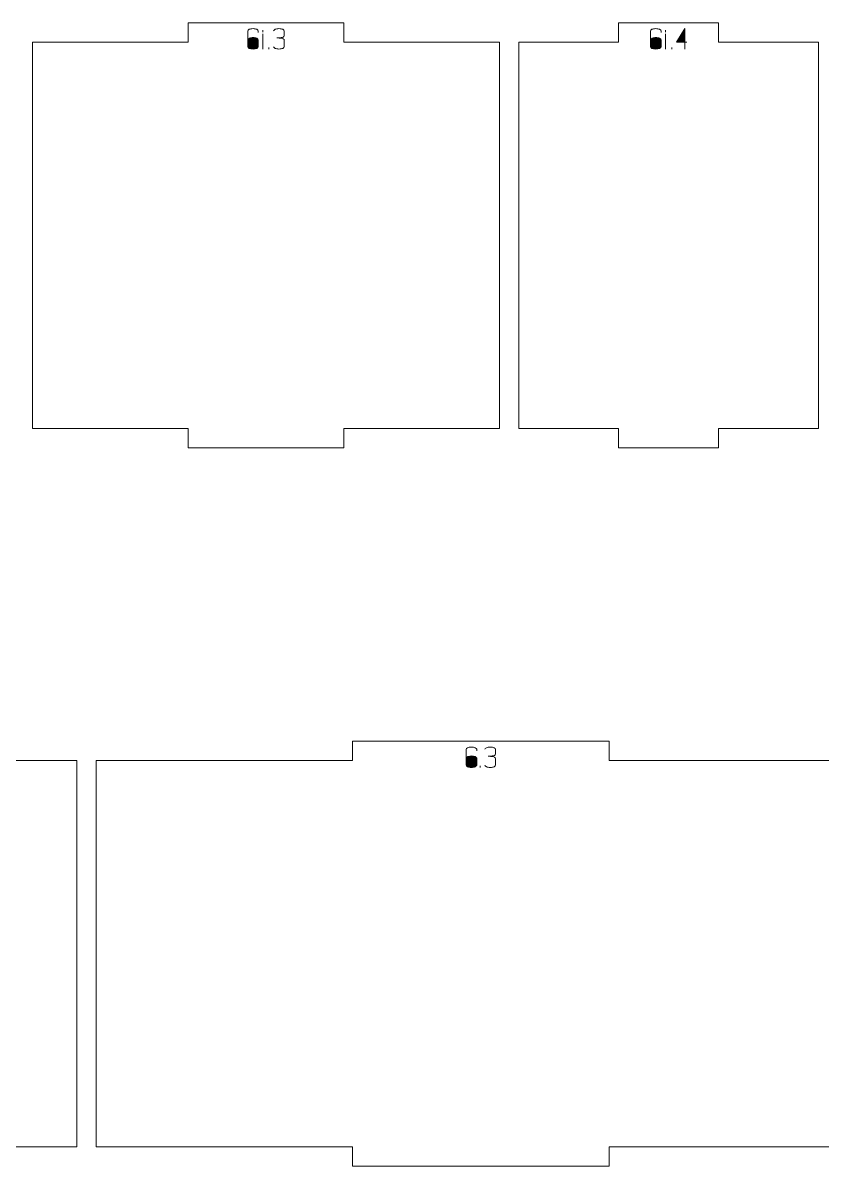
# Model space of a CAD drawing. Header units: centimetres. Extents: x -158 to 228, y -202 to 254.
# Drawn here: x 72.96 to 85.39, y 13.83 to 31.59 of the extents above; entities that cross this region are included whole.
import ezdxf

# ---------------------------------------------------------------- set-up
doc = ezdxf.new("R2010")
doc.units = ezdxf.units.CM
doc.header["$MEASUREMENT"] = 0
doc.layers.add('Capa 1', color=7, linetype='Continuous')

msp = doc.modelspace()

# ---------------------------------------------------------------- hatches: boundary and pattern name
at = {"layer": 'Capa 1', "true_color": 0x3e4095}
h = msp.add_hatch(color=175, dxfattribs=at)
edge = h.paths.add_edge_path()
edge.add_spline(control_points=[(76.54117, 31.18178), (76.51763, 31.18178), (76.49798, 31.18522), (76.48224, 31.1921), (76.46649, 31.19898), (76.45862, 31.20731), (76.45862, 31.21709), (76.45862, 31.21709), (76.45862, 31.32395), (76.45862, 31.32395), (76.45862, 31.32395), (76.45862, 31.46291), (76.45862, 31.46291), (76.45862, 31.47269), (76.46649, 31.48102), (76.48224, 31.4879), (76.49798, 31.49478), (76.51763, 31.49822), (76.54117, 31.49822), (76.56471, 31.49822), (76.58436, 31.49478), (76.6001, 31.4879), (76.61585, 31.48102), (76.62372, 31.47269), (76.62372, 31.46291), (76.62372, 31.46291), (76.62372, 31.43723), (76.62372, 31.43723), (76.62372, 31.43723), (76.62372, 31.46291), (76.62372, 31.46291), (76.62372, 31.47269), (76.61585, 31.48102), (76.6001, 31.4879), (76.58436, 31.49478), (76.56471, 31.49822), (76.54117, 31.49822), (76.51763, 31.49822), (76.49798, 31.49478), (76.48224, 31.4879), (76.46649, 31.48102), (76.45862, 31.47269), (76.45862, 31.46291), (76.45862, 31.46291), (76.45862, 31.32395), (76.45862, 31.32395), (76.45862, 31.33312), (76.46817, 31.3413), (76.48728, 31.34848), (76.50639, 31.35567), (76.52435, 31.35926), (76.54117, 31.35926), (76.56471, 31.35926), (76.58436, 31.35582), (76.6001, 31.34894), (76.61585, 31.34206), (76.62372, 31.33373), (76.62372, 31.32395), (76.62372, 31.32395), (76.62372, 31.21709), (76.62372, 31.21709), (76.62372, 31.20731), (76.61585, 31.19898), (76.6001, 31.1921), (76.58436, 31.18522), (76.56471, 31.18178), (76.54117, 31.18178)], knot_values=[0, 0, 0, 0, 0.04545455, 0.04545455, 0.04545455, 0.09090909, 0.09090909, 0.09090909, 0.13636364, 0.13636364, 0.13636364, 0.18181818, 0.18181818, 0.18181818, 0.22727273, 0.22727273, 0.22727273, 0.27272727, 0.27272727, 0.27272727, 0.31818182, 0.31818182, 0.31818182, 0.36363636, 0.36363636, 0.36363636, 0.40909091, 0.40909091, 0.40909091, 0.45454545, 0.45454545, 0.45454545, 0.5, 0.5, 0.5, 0.54545455, 0.54545455, 0.54545455, 0.59090909, 0.59090909, 0.59090909, 0.63636364, 0.63636364, 0.63636364, 0.68181818, 0.68181818, 0.68181818, 0.72727273, 0.72727273, 0.72727273, 0.77272727, 0.77272727, 0.77272727, 0.81818182, 0.81818182, 0.81818182, 0.86363636, 0.86363636, 0.86363636, 0.90909091, 0.90909091, 0.90909091, 0.95454545, 0.95454545, 0.95454545, 1, 1, 1, 1], degree=3, periodic=1)
h = msp.add_hatch(color=175, dxfattribs=at)
edge = h.paths.add_edge_path()
edge.add_spline(control_points=[(76.69388, 31.44456), (76.69388, 31.44456), (76.69434, 31.47712), (76.69434, 31.47712), (76.69434, 31.47712), (76.69388, 31.44456), (76.69388, 31.44456)], knot_values=[0, 0, 0, 0, 0.5, 0.5, 0.5, 1, 1, 1, 1], degree=3, periodic=1)
h = msp.add_hatch(color=175, dxfattribs=at)
edge = h.paths.add_edge_path()
edge.add_spline(control_points=[(76.94475, 31.18178), (76.92121, 31.18178), (76.90156, 31.18522), (76.88582, 31.1921), (76.87007, 31.19898), (76.8622, 31.20731), (76.8622, 31.21709), (76.8622, 31.20731), (76.87007, 31.19898), (76.88582, 31.1921), (76.90156, 31.18522), (76.92121, 31.18178), (76.94475, 31.18178), (76.96829, 31.18178), (76.98794, 31.18522), (77.00368, 31.1921), (77.01943, 31.19898), (77.0273, 31.20731), (77.0273, 31.21709), (77.0273, 31.21709), (77.0273, 31.32028), (77.0273, 31.32028), (77.0273, 31.32854), (77.02164, 31.33572), (77.01033, 31.34183), (76.99902, 31.34795), (76.96585, 31.35208), (76.91081, 31.35422), (76.96554, 31.35758), (76.99841, 31.36156), (77.00941, 31.36614), (77.02042, 31.37073), (77.02638, 31.37822), (77.0273, 31.38861), (77.0273, 31.38861), (77.0273, 31.46291), (77.0273, 31.46291), (77.0273, 31.47269), (77.01943, 31.48102), (77.00368, 31.4879), (76.98794, 31.49478), (76.96829, 31.49822), (76.94475, 31.49822), (76.92121, 31.49822), (76.90156, 31.49478), (76.88582, 31.4879), (76.87007, 31.48102), (76.8622, 31.47269), (76.8622, 31.46291), (76.8622, 31.47269), (76.87007, 31.48102), (76.88582, 31.4879), (76.90156, 31.49478), (76.92121, 31.49822), (76.94475, 31.49822), (76.96829, 31.49822), (76.98794, 31.49478), (77.00368, 31.4879), (77.01943, 31.48102), (77.0273, 31.47269), (77.0273, 31.46291), (77.0273, 31.46291), (77.0273, 31.38861), (77.0273, 31.38861), (77.02638, 31.37822), (77.02042, 31.37073), (77.00941, 31.36614), (76.99841, 31.36156), (76.96554, 31.35758), (76.91081, 31.35422), (76.96585, 31.35208), (76.99902, 31.34795), (77.01033, 31.34183), (77.02164, 31.33572), (77.0273, 31.32854), (77.0273, 31.32028), (77.0273, 31.32028), (77.0273, 31.21709), (77.0273, 31.21709), (77.0273, 31.20731), (77.01943, 31.19898), (77.00368, 31.1921), (76.98794, 31.18522), (76.96829, 31.18178), (76.94475, 31.18178)], knot_values=[0, 0, 0, 0, 0.03571429, 0.03571429, 0.03571429, 0.07142857, 0.07142857, 0.07142857, 0.10714286, 0.10714286, 0.10714286, 0.14285714, 0.14285714, 0.14285714, 0.17857143, 0.17857143, 0.17857143, 0.21428571, 0.21428571, 0.21428571, 0.25, 0.25, 0.25, 0.28571429, 0.28571429, 0.28571429, 0.32142857, 0.32142857, 0.32142857, 0.35714286, 0.35714286, 0.35714286, 0.39285714, 0.39285714, 0.39285714, 0.42857143, 0.42857143, 0.42857143, 0.46428571, 0.46428571, 0.46428571, 0.5, 0.5, 0.5, 0.53571429, 0.53571429, 0.53571429, 0.57142857, 0.57142857, 0.57142857, 0.60714286, 0.60714286, 0.60714286, 0.64285714, 0.64285714, 0.64285714, 0.67857143, 0.67857143, 0.67857143, 0.71428571, 0.71428571, 0.71428571, 0.75, 0.75, 0.75, 0.78571429, 0.78571429, 0.78571429, 0.82142857, 0.82142857, 0.82142857, 0.85714286, 0.85714286, 0.85714286, 0.89285714, 0.89285714, 0.89285714, 0.92857143, 0.92857143, 0.92857143, 0.96428571, 0.96428571, 0.96428571, 1, 1, 1, 1], degree=3, periodic=1)
h = msp.add_hatch(color=175, dxfattribs=at)
edge = h.paths.add_edge_path()
edge.add_spline(control_points=[(82.80013, 31.18178), (82.77659, 31.18178), (82.75694, 31.18522), (82.7412, 31.1921), (82.72545, 31.19898), (82.71758, 31.20731), (82.71758, 31.21709), (82.71758, 31.21709), (82.71758, 31.32395), (82.71758, 31.32395), (82.71758, 31.32395), (82.71758, 31.46291), (82.71758, 31.46291), (82.71758, 31.47269), (82.72545, 31.48102), (82.7412, 31.4879), (82.75694, 31.49478), (82.77659, 31.49822), (82.80013, 31.49822), (82.82367, 31.49822), (82.84332, 31.49478), (82.85906, 31.4879), (82.87481, 31.48102), (82.88268, 31.47269), (82.88268, 31.46291), (82.88268, 31.46291), (82.88268, 31.43723), (82.88268, 31.43723), (82.88268, 31.43723), (82.88268, 31.46291), (82.88268, 31.46291), (82.88268, 31.47269), (82.87481, 31.48102), (82.85906, 31.4879), (82.84332, 31.49478), (82.82367, 31.49822), (82.80013, 31.49822), (82.77659, 31.49822), (82.75694, 31.49478), (82.7412, 31.4879), (82.72545, 31.48102), (82.71758, 31.47269), (82.71758, 31.46291), (82.71758, 31.46291), (82.71758, 31.32395), (82.71758, 31.32395), (82.71758, 31.33312), (82.72713, 31.3413), (82.74624, 31.34848), (82.76535, 31.35567), (82.78331, 31.35926), (82.80013, 31.35926), (82.82367, 31.35926), (82.84332, 31.35582), (82.85906, 31.34894), (82.87481, 31.34206), (82.88268, 31.33373), (82.88268, 31.32395), (82.88268, 31.32395), (82.88268, 31.21709), (82.88268, 31.21709), (82.88268, 31.20731), (82.87481, 31.19898), (82.85906, 31.1921), (82.84332, 31.18522), (82.82367, 31.18178), (82.80013, 31.18178)], knot_values=[0, 0, 0, 0, 0.04545455, 0.04545455, 0.04545455, 0.09090909, 0.09090909, 0.09090909, 0.13636364, 0.13636364, 0.13636364, 0.18181818, 0.18181818, 0.18181818, 0.22727273, 0.22727273, 0.22727273, 0.27272727, 0.27272727, 0.27272727, 0.31818182, 0.31818182, 0.31818182, 0.36363636, 0.36363636, 0.36363636, 0.40909091, 0.40909091, 0.40909091, 0.45454545, 0.45454545, 0.45454545, 0.5, 0.5, 0.5, 0.54545455, 0.54545455, 0.54545455, 0.59090909, 0.59090909, 0.59090909, 0.63636364, 0.63636364, 0.63636364, 0.68181818, 0.68181818, 0.68181818, 0.72727273, 0.72727273, 0.72727273, 0.77272727, 0.77272727, 0.77272727, 0.81818182, 0.81818182, 0.81818182, 0.86363636, 0.86363636, 0.86363636, 0.90909091, 0.90909091, 0.90909091, 0.95454545, 0.95454545, 0.95454545, 1, 1, 1, 1], degree=3, periodic=1)
h = msp.add_hatch(color=175, dxfattribs=at)
edge = h.paths.add_edge_path()
edge.add_spline(control_points=[(82.95284, 31.44456), (82.95284, 31.44456), (82.9533, 31.47712), (82.9533, 31.47712), (82.9533, 31.47712), (82.95284, 31.44456), (82.95284, 31.44456)], knot_values=[0, 0, 0, 0, 0.5, 0.5, 0.5, 1, 1, 1, 1], degree=3, periodic=1)
h = msp.add_hatch(color=175, dxfattribs=at)
edge = h.paths.add_edge_path()
edge.add_spline(control_points=[(83.25095, 31.28634), (83.25095, 31.28634), (83.25095, 31.49868), (83.25095, 31.49868), (83.25095, 31.49868), (83.12116, 31.28634), (83.12116, 31.28634), (83.12116, 31.28634), (83.25095, 31.28634), (83.25095, 31.28634)], knot_values=[0, 0, 0, 0, 0.33333333, 0.33333333, 0.33333333, 0.66666667, 0.66666667, 0.66666667, 1, 1, 1, 1], degree=3, periodic=1)
h = msp.add_hatch(color=175, dxfattribs=at)
edge = h.paths.add_edge_path()
edge.add_spline(control_points=[(83.25095, 31.28634), (83.25095, 31.28634), (83.25095, 31.18178), (83.25095, 31.18178), (83.25095, 31.18178), (83.25095, 31.28634), (83.25095, 31.28634), (83.25095, 31.28634), (83.12116, 31.28634), (83.12116, 31.28634), (83.12116, 31.28634), (83.25095, 31.49868), (83.25095, 31.49868), (83.25095, 31.49868), (83.25095, 31.28634), (83.25095, 31.28634), (83.25095, 31.28634), (83.28076, 31.28634), (83.28076, 31.28634), (83.28076, 31.28634), (83.25095, 31.28634), (83.25095, 31.28634)], knot_values=[0, 0, 0, 0, 0.14285714, 0.14285714, 0.14285714, 0.28571429, 0.28571429, 0.28571429, 0.42857143, 0.42857143, 0.42857143, 0.57142857, 0.57142857, 0.57142857, 0.71428571, 0.71428571, 0.71428571, 0.85714286, 0.85714286, 0.85714286, 1, 1, 1, 1], degree=3, periodic=1)
h = msp.add_hatch(color=175, dxfattribs=at)
edge = h.paths.add_edge_path()
edge.add_spline(control_points=[(76.45862, 31.21709), (76.45862, 31.20731), (76.46649, 31.19898), (76.48224, 31.1921), (76.49798, 31.18522), (76.51763, 31.18178), (76.54117, 31.18178), (76.56471, 31.18178), (76.58436, 31.18522), (76.6001, 31.1921), (76.61585, 31.19898), (76.62372, 31.20731), (76.62372, 31.21709), (76.62372, 31.21709), (76.62372, 31.32395), (76.62372, 31.32395), (76.62372, 31.33373), (76.61585, 31.34206), (76.6001, 31.34894), (76.58436, 31.35582), (76.56471, 31.35926), (76.54117, 31.35926), (76.52435, 31.35926), (76.50639, 31.35567), (76.48728, 31.34848), (76.46817, 31.3413), (76.45862, 31.33312), (76.45862, 31.32395), (76.45862, 31.32395), (76.45862, 31.21709), (76.45862, 31.21709)], knot_values=[0, 0, 0, 0, 0.1, 0.1, 0.1, 0.2, 0.2, 0.2, 0.3, 0.3, 0.3, 0.4, 0.4, 0.4, 0.5, 0.5, 0.5, 0.6, 0.6, 0.6, 0.7, 0.7, 0.7, 0.8, 0.8, 0.8, 0.9, 0.9, 0.9, 1, 1, 1, 1], degree=3, periodic=1)
h = msp.add_hatch(color=175, dxfattribs=at)
edge = h.paths.add_edge_path()
edge.add_spline(control_points=[(76.69388, 31.18178), (76.69388, 31.18178), (76.69388, 31.41567), (76.69388, 31.41567), (76.69388, 31.41567), (76.69388, 31.18178), (76.69388, 31.18178)], knot_values=[0, 0, 0, 0, 0.5, 0.5, 0.5, 1, 1, 1, 1], degree=3, periodic=1)
h = msp.add_hatch(color=175, dxfattribs=at)
edge = h.paths.add_edge_path()
edge.add_spline(control_points=[(82.71758, 31.21709), (82.71758, 31.20731), (82.72545, 31.19898), (82.7412, 31.1921), (82.75694, 31.18522), (82.77659, 31.18178), (82.80013, 31.18178), (82.82367, 31.18178), (82.84332, 31.18522), (82.85906, 31.1921), (82.87481, 31.19898), (82.88268, 31.20731), (82.88268, 31.21709), (82.88268, 31.21709), (82.88268, 31.32395), (82.88268, 31.32395), (82.88268, 31.33373), (82.87481, 31.34206), (82.85906, 31.34894), (82.84332, 31.35582), (82.82367, 31.35926), (82.80013, 31.35926), (82.78331, 31.35926), (82.76535, 31.35567), (82.74624, 31.34848), (82.72713, 31.3413), (82.71758, 31.33312), (82.71758, 31.32395), (82.71758, 31.32395), (82.71758, 31.21709), (82.71758, 31.21709)], knot_values=[0, 0, 0, 0, 0.1, 0.1, 0.1, 0.2, 0.2, 0.2, 0.3, 0.3, 0.3, 0.4, 0.4, 0.4, 0.5, 0.5, 0.5, 0.6, 0.6, 0.6, 0.7, 0.7, 0.7, 0.8, 0.8, 0.8, 0.9, 0.9, 0.9, 1, 1, 1, 1], degree=3, periodic=1)
h = msp.add_hatch(color=175, dxfattribs=at)
edge = h.paths.add_edge_path()
edge.add_spline(control_points=[(82.95284, 31.18178), (82.95284, 31.18178), (82.95284, 31.41567), (82.95284, 31.41567), (82.95284, 31.41567), (82.95284, 31.18178), (82.95284, 31.18178)], knot_values=[0, 0, 0, 0, 0.5, 0.5, 0.5, 1, 1, 1, 1], degree=3, periodic=1)
h = msp.add_hatch(color=175, dxfattribs=at)
edge = h.paths.add_edge_path()
edge.add_spline(control_points=[(76.78882, 31.18178), (76.78882, 31.18178), (76.78882, 31.20425), (76.78882, 31.20425), (76.78882, 31.20425), (76.78882, 31.18178), (76.78882, 31.18178)], knot_values=[0, 0, 0, 0, 0.5, 0.5, 0.5, 1, 1, 1, 1], degree=3, periodic=1)
h = msp.add_hatch(color=175, dxfattribs=at)
edge = h.paths.add_edge_path()
edge.add_spline(control_points=[(83.04778, 31.18178), (83.04778, 31.18178), (83.04778, 31.20425), (83.04778, 31.20425), (83.04778, 31.20425), (83.04778, 31.18178), (83.04778, 31.18178)], knot_values=[0, 0, 0, 0, 0.5, 0.5, 0.5, 1, 1, 1, 1], degree=3, periodic=1)
h = msp.add_hatch(color=175, dxfattribs=at)
edge = h.paths.add_edge_path()
edge.add_spline(control_points=[(79.93479, 20.02382), (79.91125, 20.02382), (79.8916, 20.02726), (79.87586, 20.03414), (79.86011, 20.04102), (79.85224, 20.04935), (79.85224, 20.05913), (79.85224, 20.05913), (79.85224, 20.16599), (79.85224, 20.16599), (79.85224, 20.16599), (79.85224, 20.30495), (79.85224, 20.30495), (79.85224, 20.31473), (79.86011, 20.32306), (79.87586, 20.32994), (79.8916, 20.33682), (79.91125, 20.34026), (79.93479, 20.34026), (79.95833, 20.34026), (79.97798, 20.33682), (79.99372, 20.32994), (80.00947, 20.32306), (80.01734, 20.31473), (80.01734, 20.30495), (80.01734, 20.30495), (80.01734, 20.27927), (80.01734, 20.27927), (80.01734, 20.27927), (80.01734, 20.30495), (80.01734, 20.30495), (80.01734, 20.31473), (80.00947, 20.32306), (79.99372, 20.32994), (79.97798, 20.33682), (79.95833, 20.34026), (79.93479, 20.34026), (79.91125, 20.34026), (79.8916, 20.33682), (79.87586, 20.32994), (79.86011, 20.32306), (79.85224, 20.31473), (79.85224, 20.30495), (79.85224, 20.30495), (79.85224, 20.16599), (79.85224, 20.16599), (79.85224, 20.17516), (79.86179, 20.18334), (79.8809, 20.19052), (79.90001, 20.19771), (79.91797, 20.2013), (79.93479, 20.2013), (79.95833, 20.2013), (79.97798, 20.19786), (79.99372, 20.19098), (80.00947, 20.1841), (80.01734, 20.17577), (80.01734, 20.16599), (80.01734, 20.16599), (80.01734, 20.05913), (80.01734, 20.05913), (80.01734, 20.04935), (80.00947, 20.04102), (79.99372, 20.03414), (79.97798, 20.02726), (79.95833, 20.02382), (79.93479, 20.02382)], knot_values=[0, 0, 0, 0, 0.04545455, 0.04545455, 0.04545455, 0.09090909, 0.09090909, 0.09090909, 0.13636364, 0.13636364, 0.13636364, 0.18181818, 0.18181818, 0.18181818, 0.22727273, 0.22727273, 0.22727273, 0.27272727, 0.27272727, 0.27272727, 0.31818182, 0.31818182, 0.31818182, 0.36363636, 0.36363636, 0.36363636, 0.40909091, 0.40909091, 0.40909091, 0.45454545, 0.45454545, 0.45454545, 0.5, 0.5, 0.5, 0.54545455, 0.54545455, 0.54545455, 0.59090909, 0.59090909, 0.59090909, 0.63636364, 0.63636364, 0.63636364, 0.68181818, 0.68181818, 0.68181818, 0.72727273, 0.72727273, 0.72727273, 0.77272727, 0.77272727, 0.77272727, 0.81818182, 0.81818182, 0.81818182, 0.86363636, 0.86363636, 0.86363636, 0.90909091, 0.90909091, 0.90909091, 0.95454545, 0.95454545, 0.95454545, 1, 1, 1, 1], degree=3, periodic=1)
h = msp.add_hatch(color=175, dxfattribs=at)
edge = h.paths.add_edge_path()
edge.add_spline(control_points=[(80.2283, 20.02382), (80.20476, 20.02382), (80.18511, 20.02726), (80.16937, 20.03414), (80.15362, 20.04102), (80.14575, 20.04935), (80.14575, 20.05913), (80.14575, 20.04935), (80.15362, 20.04102), (80.16937, 20.03414), (80.18511, 20.02726), (80.20476, 20.02382), (80.2283, 20.02382), (80.25184, 20.02382), (80.27149, 20.02726), (80.28723, 20.03414), (80.30298, 20.04102), (80.31085, 20.04935), (80.31085, 20.05913), (80.31085, 20.05913), (80.31085, 20.16232), (80.31085, 20.16232), (80.31085, 20.17058), (80.30519, 20.17776), (80.29388, 20.18387), (80.28257, 20.18999), (80.2494, 20.19412), (80.19436, 20.19626), (80.24909, 20.19962), (80.28196, 20.2036), (80.29296, 20.20818), (80.30397, 20.21277), (80.30993, 20.22026), (80.31085, 20.23065), (80.31085, 20.23065), (80.31085, 20.30495), (80.31085, 20.30495), (80.31085, 20.31473), (80.30298, 20.32306), (80.28723, 20.32994), (80.27149, 20.33682), (80.25184, 20.34026), (80.2283, 20.34026), (80.20476, 20.34026), (80.18511, 20.33682), (80.16937, 20.32994), (80.15362, 20.32306), (80.14575, 20.31473), (80.14575, 20.30495), (80.14575, 20.31473), (80.15362, 20.32306), (80.16937, 20.32994), (80.18511, 20.33682), (80.20476, 20.34026), (80.2283, 20.34026), (80.25184, 20.34026), (80.27149, 20.33682), (80.28723, 20.32994), (80.30298, 20.32306), (80.31085, 20.31473), (80.31085, 20.30495), (80.31085, 20.30495), (80.31085, 20.23065), (80.31085, 20.23065), (80.30993, 20.22026), (80.30397, 20.21277), (80.29296, 20.20818), (80.28196, 20.2036), (80.24909, 20.19962), (80.19436, 20.19626), (80.2494, 20.19412), (80.28257, 20.18999), (80.29388, 20.18387), (80.30519, 20.17776), (80.31085, 20.17058), (80.31085, 20.16232), (80.31085, 20.16232), (80.31085, 20.05913), (80.31085, 20.05913), (80.31085, 20.04935), (80.30298, 20.04102), (80.28723, 20.03414), (80.27149, 20.02726), (80.25184, 20.02382), (80.2283, 20.02382)], knot_values=[0, 0, 0, 0, 0.03571429, 0.03571429, 0.03571429, 0.07142857, 0.07142857, 0.07142857, 0.10714286, 0.10714286, 0.10714286, 0.14285714, 0.14285714, 0.14285714, 0.17857143, 0.17857143, 0.17857143, 0.21428571, 0.21428571, 0.21428571, 0.25, 0.25, 0.25, 0.28571429, 0.28571429, 0.28571429, 0.32142857, 0.32142857, 0.32142857, 0.35714286, 0.35714286, 0.35714286, 0.39285714, 0.39285714, 0.39285714, 0.42857143, 0.42857143, 0.42857143, 0.46428571, 0.46428571, 0.46428571, 0.5, 0.5, 0.5, 0.53571429, 0.53571429, 0.53571429, 0.57142857, 0.57142857, 0.57142857, 0.60714286, 0.60714286, 0.60714286, 0.64285714, 0.64285714, 0.64285714, 0.67857143, 0.67857143, 0.67857143, 0.71428571, 0.71428571, 0.71428571, 0.75, 0.75, 0.75, 0.78571429, 0.78571429, 0.78571429, 0.82142857, 0.82142857, 0.82142857, 0.85714286, 0.85714286, 0.85714286, 0.89285714, 0.89285714, 0.89285714, 0.92857143, 0.92857143, 0.92857143, 0.96428571, 0.96428571, 0.96428571, 1, 1, 1, 1], degree=3, periodic=1)
h = msp.add_hatch(color=175, dxfattribs=at)
edge = h.paths.add_edge_path()
edge.add_spline(control_points=[(79.85224, 20.05913), (79.85224, 20.04935), (79.86011, 20.04102), (79.87586, 20.03414), (79.8916, 20.02726), (79.91125, 20.02382), (79.93479, 20.02382), (79.95833, 20.02382), (79.97798, 20.02726), (79.99372, 20.03414), (80.00947, 20.04102), (80.01734, 20.04935), (80.01734, 20.05913), (80.01734, 20.05913), (80.01734, 20.16599), (80.01734, 20.16599), (80.01734, 20.17577), (80.00947, 20.1841), (79.99372, 20.19098), (79.97798, 20.19786), (79.95833, 20.2013), (79.93479, 20.2013), (79.91797, 20.2013), (79.90001, 20.19771), (79.8809, 20.19052), (79.86179, 20.18334), (79.85224, 20.17516), (79.85224, 20.16599), (79.85224, 20.16599), (79.85224, 20.05913), (79.85224, 20.05913)], knot_values=[0, 0, 0, 0, 0.1, 0.1, 0.1, 0.2, 0.2, 0.2, 0.3, 0.3, 0.3, 0.4, 0.4, 0.4, 0.5, 0.5, 0.5, 0.6, 0.6, 0.6, 0.7, 0.7, 0.7, 0.8, 0.8, 0.8, 0.9, 0.9, 0.9, 1, 1, 1, 1], degree=3, periodic=1)
h = msp.add_hatch(color=175, dxfattribs=at)
edge = h.paths.add_edge_path()
edge.add_spline(control_points=[(80.07237, 20.02382), (80.07237, 20.02382), (80.07237, 20.04629), (80.07237, 20.04629), (80.07237, 20.04629), (80.07237, 20.02382), (80.07237, 20.02382)], knot_values=[0, 0, 0, 0, 0.5, 0.5, 0.5, 1, 1, 1, 1], degree=3, periodic=1)

# ---------------------------------------------------------------- linework, layer by layer
at = {"layer": 'Capa 1', "color": 240, "lineweight": 20}
for points in [[(73.11453, 31.28818), (73.11453, 31.28818), (73.11453, 25.28818), (73.11453, 25.28818), (73.11453, 25.28818), (75.53348, 25.28818), (75.53348, 25.28818), (75.53348, 25.28818), (75.53348, 24.98818), (75.53348, 24.98818), (75.53348, 24.98818), (77.95243, 24.98818), (77.95243, 24.98818), (77.95243, 24.98818), (77.95243, 25.28818), (77.95243, 25.28818), (77.95243, 25.28818), (80.37139, 25.28818), (80.37139, 25.28818), (80.37139, 25.28818), (80.37139, 31.28818), (80.37139, 31.28818), (80.37139, 31.28818), (77.95243, 31.28818), (77.95243, 31.28818), (77.95243, 31.28818), (77.95243, 31.58818), (77.95243, 31.58818), (77.95243, 31.58818), (75.53348, 31.58818), (75.53348, 31.58818), (75.53348, 31.58818), (75.53348, 31.28818), (75.53348, 31.28818), (75.53348, 31.28818), (73.11453, 31.28818), (73.11453, 31.28818)], [(80.67139, 31.28818), (80.67139, 31.28818), (80.67139, 25.28818), (80.67139, 25.28818), (80.67139, 25.28818), (82.22324, 25.28818), (82.22324, 25.28818), (82.22324, 25.28818), (82.22324, 24.98818), (82.22324, 24.98818), (82.22324, 24.98818), (83.7751, 24.98818), (83.7751, 24.98818), (83.7751, 24.98818), (83.7751, 25.28818), (83.7751, 25.28818), (83.7751, 25.28818), (85.32696, 25.28818), (85.32696, 25.28818), (85.32696, 25.28818), (85.32696, 31.28818), (85.32696, 31.28818), (85.32696, 31.28818), (83.7751, 31.28818), (83.7751, 31.28818), (83.7751, 31.28818), (83.7751, 31.58818), (83.7751, 31.58818), (83.7751, 31.58818), (82.22324, 31.58818), (82.22324, 31.58818), (82.22324, 31.58818), (82.22324, 31.28818), (82.22324, 31.28818), (82.22324, 31.28818), (80.67139, 31.28818), (80.67139, 31.28818)], [(68.1985, 20.13022), (68.1985, 20.13022), (68.1985, 14.13022), (68.1985, 14.13022), (68.1985, 14.13022), (70.06615, 14.13022), (70.06615, 14.13022), (70.06615, 14.13022), (70.06615, 13.83022), (70.06615, 13.83022), (70.06615, 13.83022), (71.9338, 13.83022), (71.9338, 13.83022), (71.9338, 13.83022), (71.9338, 14.13022), (71.9338, 14.13022), (71.9338, 14.13022), (73.80145, 14.13022), (73.80145, 14.13022), (73.80145, 14.13022), (73.80145, 20.13022), (73.80145, 20.13022), (73.80145, 20.13022), (71.9338, 20.13022), (71.9338, 20.13022), (71.9338, 20.13022), (71.9338, 20.43022), (71.9338, 20.43022), (71.9338, 20.43022), (70.06615, 20.43022), (70.06615, 20.43022), (70.06615, 20.43022), (70.06615, 20.13022), (70.06615, 20.13022), (70.06615, 20.13022), (68.1985, 20.13022), (68.1985, 20.13022)], [(74.10145, 20.13022), (74.10145, 20.13022), (74.10145, 14.13022), (74.10145, 14.13022), (74.10145, 14.13022), (78.08818, 14.13022), (78.08818, 14.13022), (78.08818, 14.13022), (78.08818, 13.83022), (78.08818, 13.83022), (78.08818, 13.83022), (82.07491, 13.83022), (82.07491, 13.83022), (82.07491, 13.83022), (82.07491, 14.13022), (82.07491, 14.13022), (82.07491, 14.13022), (86.06164, 14.13022), (86.06164, 14.13022), (86.06164, 14.13022), (86.06164, 20.13022), (86.06164, 20.13022), (86.06164, 20.13022), (82.07491, 20.13022), (82.07491, 20.13022), (82.07491, 20.13022), (82.07491, 20.43022), (82.07491, 20.43022), (82.07491, 20.43022), (78.08818, 20.43022), (78.08818, 20.43022), (78.08818, 20.43022), (78.08818, 20.13022), (78.08818, 20.13022), (78.08818, 20.13022), (74.10145, 20.13022), (74.10145, 20.13022)]]:
    msp.add_open_spline(points, degree=3, knots=[0, 0, 0, 0, 0.08333333, 0.08333333, 0.08333333, 0.16666667, 0.16666667, 0.16666667, 0.25, 0.25, 0.25, 0.33333333, 0.33333333, 0.33333333, 0.41666667, 0.41666667, 0.41666667, 0.5, 0.5, 0.5, 0.58333333, 0.58333333, 0.58333333, 0.66666667, 0.66666667, 0.66666667, 0.75, 0.75, 0.75, 0.83333333, 0.83333333, 0.83333333, 0.91666667, 0.91666667, 0.91666667, 1, 1, 1, 1], dxfattribs=at)
at = {"layer": 'Capa 1', "color": 114, "lineweight": 9}
for points, knots in [([(76.54117, 31.18178), (76.51763, 31.18178), (76.49798, 31.18522), (76.48224, 31.1921), (76.46649, 31.19898), (76.45862, 31.20731), (76.45862, 31.21709), (76.45862, 31.21709), (76.45862, 31.32395), (76.45862, 31.32395), (76.45862, 31.32395), (76.45862, 31.46291), (76.45862, 31.46291), (76.45862, 31.47269), (76.46649, 31.48102), (76.48224, 31.4879), (76.49798, 31.49478), (76.51763, 31.49822), (76.54117, 31.49822), (76.56471, 31.49822), (76.58436, 31.49478), (76.6001, 31.4879), (76.61585, 31.48102), (76.62372, 31.47269), (76.62372, 31.46291), (76.62372, 31.46291), (76.62372, 31.43723), (76.62372, 31.43723), (76.62372, 31.43723), (76.62372, 31.46291), (76.62372, 31.46291), (76.62372, 31.47269), (76.61585, 31.48102), (76.6001, 31.4879), (76.58436, 31.49478), (76.56471, 31.49822), (76.54117, 31.49822), (76.51763, 31.49822), (76.49798, 31.49478), (76.48224, 31.4879), (76.46649, 31.48102), (76.45862, 31.47269), (76.45862, 31.46291), (76.45862, 31.46291), (76.45862, 31.32395), (76.45862, 31.32395), (76.45862, 31.33312), (76.46817, 31.3413), (76.48728, 31.34848), (76.50639, 31.35567), (76.52435, 31.35926), (76.54117, 31.35926), (76.56471, 31.35926), (76.58436, 31.35582), (76.6001, 31.34894), (76.61585, 31.34206), (76.62372, 31.33373), (76.62372, 31.32395), (76.62372, 31.32395), (76.62372, 31.21709), (76.62372, 31.21709), (76.62372, 31.20731), (76.61585, 31.19898), (76.6001, 31.1921), (76.58436, 31.18522), (76.56471, 31.18178), (76.54117, 31.18178)], [0, 0, 0, 0, 0.04545455, 0.04545455, 0.04545455, 0.09090909, 0.09090909, 0.09090909, 0.13636364, 0.13636364, 0.13636364, 0.18181818, 0.18181818, 0.18181818, 0.22727273, 0.22727273, 0.22727273, 0.27272727, 0.27272727, 0.27272727, 0.31818182, 0.31818182, 0.31818182, 0.36363636, 0.36363636, 0.36363636, 0.40909091, 0.40909091, 0.40909091, 0.45454545, 0.45454545, 0.45454545, 0.5, 0.5, 0.5, 0.54545455, 0.54545455, 0.54545455, 0.59090909, 0.59090909, 0.59090909, 0.63636364, 0.63636364, 0.63636364, 0.68181818, 0.68181818, 0.68181818, 0.72727273, 0.72727273, 0.72727273, 0.77272727, 0.77272727, 0.77272727, 0.81818182, 0.81818182, 0.81818182, 0.86363636, 0.86363636, 0.86363636, 0.90909091, 0.90909091, 0.90909091, 0.95454545, 0.95454545, 0.95454545, 1, 1, 1, 1]), ([(76.69388, 31.44456), (76.69388, 31.44456), (76.69434, 31.47712), (76.69434, 31.47712), (76.69434, 31.47712), (76.69388, 31.44456), (76.69388, 31.44456)], [0, 0, 0, 0, 0.5, 0.5, 0.5, 1, 1, 1, 1]), ([(76.94475, 31.18178), (76.92121, 31.18178), (76.90156, 31.18522), (76.88582, 31.1921), (76.87007, 31.19898), (76.8622, 31.20731), (76.8622, 31.21709), (76.8622, 31.20731), (76.87007, 31.19898), (76.88582, 31.1921), (76.90156, 31.18522), (76.92121, 31.18178), (76.94475, 31.18178), (76.96829, 31.18178), (76.98794, 31.18522), (77.00368, 31.1921), (77.01943, 31.19898), (77.0273, 31.20731), (77.0273, 31.21709), (77.0273, 31.21709), (77.0273, 31.32028), (77.0273, 31.32028), (77.0273, 31.32854), (77.02164, 31.33572), (77.01033, 31.34183), (76.99902, 31.34795), (76.96585, 31.35208), (76.91081, 31.35422), (76.96554, 31.35758), (76.99841, 31.36156), (77.00941, 31.36614), (77.02042, 31.37073), (77.02638, 31.37822), (77.0273, 31.38861), (77.0273, 31.38861), (77.0273, 31.46291), (77.0273, 31.46291), (77.0273, 31.47269), (77.01943, 31.48102), (77.00368, 31.4879), (76.98794, 31.49478), (76.96829, 31.49822), (76.94475, 31.49822), (76.92121, 31.49822), (76.90156, 31.49478), (76.88582, 31.4879), (76.87007, 31.48102), (76.8622, 31.47269), (76.8622, 31.46291), (76.8622, 31.47269), (76.87007, 31.48102), (76.88582, 31.4879), (76.90156, 31.49478), (76.92121, 31.49822), (76.94475, 31.49822), (76.96829, 31.49822), (76.98794, 31.49478), (77.00368, 31.4879), (77.01943, 31.48102), (77.0273, 31.47269), (77.0273, 31.46291), (77.0273, 31.46291), (77.0273, 31.38861), (77.0273, 31.38861), (77.02638, 31.37822), (77.02042, 31.37073), (77.00941, 31.36614), (76.99841, 31.36156), (76.96554, 31.35758), (76.91081, 31.35422), (76.96585, 31.35208), (76.99902, 31.34795), (77.01033, 31.34183), (77.02164, 31.33572), (77.0273, 31.32854), (77.0273, 31.32028), (77.0273, 31.32028), (77.0273, 31.21709), (77.0273, 31.21709), (77.0273, 31.20731), (77.01943, 31.19898), (77.00368, 31.1921), (76.98794, 31.18522), (76.96829, 31.18178), (76.94475, 31.18178)], [0, 0, 0, 0, 0.03571429, 0.03571429, 0.03571429, 0.07142857, 0.07142857, 0.07142857, 0.10714286, 0.10714286, 0.10714286, 0.14285714, 0.14285714, 0.14285714, 0.17857143, 0.17857143, 0.17857143, 0.21428571, 0.21428571, 0.21428571, 0.25, 0.25, 0.25, 0.28571429, 0.28571429, 0.28571429, 0.32142857, 0.32142857, 0.32142857, 0.35714286, 0.35714286, 0.35714286, 0.39285714, 0.39285714, 0.39285714, 0.42857143, 0.42857143, 0.42857143, 0.46428571, 0.46428571, 0.46428571, 0.5, 0.5, 0.5, 0.53571429, 0.53571429, 0.53571429, 0.57142857, 0.57142857, 0.57142857, 0.60714286, 0.60714286, 0.60714286, 0.64285714, 0.64285714, 0.64285714, 0.67857143, 0.67857143, 0.67857143, 0.71428571, 0.71428571, 0.71428571, 0.75, 0.75, 0.75, 0.78571429, 0.78571429, 0.78571429, 0.82142857, 0.82142857, 0.82142857, 0.85714286, 0.85714286, 0.85714286, 0.89285714, 0.89285714, 0.89285714, 0.92857143, 0.92857143, 0.92857143, 0.96428571, 0.96428571, 0.96428571, 1, 1, 1, 1]), ([(82.80013, 31.18178), (82.77659, 31.18178), (82.75694, 31.18522), (82.7412, 31.1921), (82.72545, 31.19898), (82.71758, 31.20731), (82.71758, 31.21709), (82.71758, 31.21709), (82.71758, 31.32395), (82.71758, 31.32395), (82.71758, 31.32395), (82.71758, 31.46291), (82.71758, 31.46291), (82.71758, 31.47269), (82.72545, 31.48102), (82.7412, 31.4879), (82.75694, 31.49478), (82.77659, 31.49822), (82.80013, 31.49822), (82.82367, 31.49822), (82.84332, 31.49478), (82.85906, 31.4879), (82.87481, 31.48102), (82.88268, 31.47269), (82.88268, 31.46291), (82.88268, 31.46291), (82.88268, 31.43723), (82.88268, 31.43723), (82.88268, 31.43723), (82.88268, 31.46291), (82.88268, 31.46291), (82.88268, 31.47269), (82.87481, 31.48102), (82.85906, 31.4879), (82.84332, 31.49478), (82.82367, 31.49822), (82.80013, 31.49822), (82.77659, 31.49822), (82.75694, 31.49478), (82.7412, 31.4879), (82.72545, 31.48102), (82.71758, 31.47269), (82.71758, 31.46291), (82.71758, 31.46291), (82.71758, 31.32395), (82.71758, 31.32395), (82.71758, 31.33312), (82.72713, 31.3413), (82.74624, 31.34848), (82.76535, 31.35567), (82.78331, 31.35926), (82.80013, 31.35926), (82.82367, 31.35926), (82.84332, 31.35582), (82.85906, 31.34894), (82.87481, 31.34206), (82.88268, 31.33373), (82.88268, 31.32395), (82.88268, 31.32395), (82.88268, 31.21709), (82.88268, 31.21709), (82.88268, 31.20731), (82.87481, 31.19898), (82.85906, 31.1921), (82.84332, 31.18522), (82.82367, 31.18178), (82.80013, 31.18178)], [0, 0, 0, 0, 0.04545455, 0.04545455, 0.04545455, 0.09090909, 0.09090909, 0.09090909, 0.13636364, 0.13636364, 0.13636364, 0.18181818, 0.18181818, 0.18181818, 0.22727273, 0.22727273, 0.22727273, 0.27272727, 0.27272727, 0.27272727, 0.31818182, 0.31818182, 0.31818182, 0.36363636, 0.36363636, 0.36363636, 0.40909091, 0.40909091, 0.40909091, 0.45454545, 0.45454545, 0.45454545, 0.5, 0.5, 0.5, 0.54545455, 0.54545455, 0.54545455, 0.59090909, 0.59090909, 0.59090909, 0.63636364, 0.63636364, 0.63636364, 0.68181818, 0.68181818, 0.68181818, 0.72727273, 0.72727273, 0.72727273, 0.77272727, 0.77272727, 0.77272727, 0.81818182, 0.81818182, 0.81818182, 0.86363636, 0.86363636, 0.86363636, 0.90909091, 0.90909091, 0.90909091, 0.95454545, 0.95454545, 0.95454545, 1, 1, 1, 1]), ([(82.95284, 31.44456), (82.95284, 31.44456), (82.9533, 31.47712), (82.9533, 31.47712), (82.9533, 31.47712), (82.95284, 31.44456), (82.95284, 31.44456)], [0, 0, 0, 0, 0.5, 0.5, 0.5, 1, 1, 1, 1]), ([(83.25095, 31.28634), (83.25095, 31.28634), (83.25095, 31.49868), (83.25095, 31.49868), (83.25095, 31.49868), (83.12116, 31.28634), (83.12116, 31.28634), (83.12116, 31.28634), (83.25095, 31.28634), (83.25095, 31.28634)], [0, 0, 0, 0, 0.33333333, 0.33333333, 0.33333333, 0.66666667, 0.66666667, 0.66666667, 1, 1, 1, 1]), ([(83.25095, 31.28634), (83.25095, 31.28634), (83.25095, 31.18178), (83.25095, 31.18178), (83.25095, 31.18178), (83.25095, 31.28634), (83.25095, 31.28634), (83.25095, 31.28634), (83.12116, 31.28634), (83.12116, 31.28634), (83.12116, 31.28634), (83.25095, 31.49868), (83.25095, 31.49868), (83.25095, 31.49868), (83.25095, 31.28634), (83.25095, 31.28634), (83.25095, 31.28634), (83.28076, 31.28634), (83.28076, 31.28634), (83.28076, 31.28634), (83.25095, 31.28634), (83.25095, 31.28634)], [0, 0, 0, 0, 0.14285714, 0.14285714, 0.14285714, 0.28571429, 0.28571429, 0.28571429, 0.42857143, 0.42857143, 0.42857143, 0.57142857, 0.57142857, 0.57142857, 0.71428571, 0.71428571, 0.71428571, 0.85714286, 0.85714286, 0.85714286, 1, 1, 1, 1]), ([(76.45862, 31.21709), (76.45862, 31.20731), (76.46649, 31.19898), (76.48224, 31.1921), (76.49798, 31.18522), (76.51763, 31.18178), (76.54117, 31.18178), (76.56471, 31.18178), (76.58436, 31.18522), (76.6001, 31.1921), (76.61585, 31.19898), (76.62372, 31.20731), (76.62372, 31.21709), (76.62372, 31.21709), (76.62372, 31.32395), (76.62372, 31.32395), (76.62372, 31.33373), (76.61585, 31.34206), (76.6001, 31.34894), (76.58436, 31.35582), (76.56471, 31.35926), (76.54117, 31.35926), (76.52435, 31.35926), (76.50639, 31.35567), (76.48728, 31.34848), (76.46817, 31.3413), (76.45862, 31.33312), (76.45862, 31.32395), (76.45862, 31.32395), (76.45862, 31.21709), (76.45862, 31.21709)], [0, 0, 0, 0, 0.1, 0.1, 0.1, 0.2, 0.2, 0.2, 0.3, 0.3, 0.3, 0.4, 0.4, 0.4, 0.5, 0.5, 0.5, 0.6, 0.6, 0.6, 0.7, 0.7, 0.7, 0.8, 0.8, 0.8, 0.9, 0.9, 0.9, 1, 1, 1, 1]), ([(76.69388, 31.18178), (76.69388, 31.18178), (76.69388, 31.41567), (76.69388, 31.41567), (76.69388, 31.41567), (76.69388, 31.18178), (76.69388, 31.18178)], [0, 0, 0, 0, 0.5, 0.5, 0.5, 1, 1, 1, 1]), ([(82.71758, 31.21709), (82.71758, 31.20731), (82.72545, 31.19898), (82.7412, 31.1921), (82.75694, 31.18522), (82.77659, 31.18178), (82.80013, 31.18178), (82.82367, 31.18178), (82.84332, 31.18522), (82.85906, 31.1921), (82.87481, 31.19898), (82.88268, 31.20731), (82.88268, 31.21709), (82.88268, 31.21709), (82.88268, 31.32395), (82.88268, 31.32395), (82.88268, 31.33373), (82.87481, 31.34206), (82.85906, 31.34894), (82.84332, 31.35582), (82.82367, 31.35926), (82.80013, 31.35926), (82.78331, 31.35926), (82.76535, 31.35567), (82.74624, 31.34848), (82.72713, 31.3413), (82.71758, 31.33312), (82.71758, 31.32395), (82.71758, 31.32395), (82.71758, 31.21709), (82.71758, 31.21709)], [0, 0, 0, 0, 0.1, 0.1, 0.1, 0.2, 0.2, 0.2, 0.3, 0.3, 0.3, 0.4, 0.4, 0.4, 0.5, 0.5, 0.5, 0.6, 0.6, 0.6, 0.7, 0.7, 0.7, 0.8, 0.8, 0.8, 0.9, 0.9, 0.9, 1, 1, 1, 1]), ([(82.95284, 31.18178), (82.95284, 31.18178), (82.95284, 31.41567), (82.95284, 31.41567), (82.95284, 31.41567), (82.95284, 31.18178), (82.95284, 31.18178)], [0, 0, 0, 0, 0.5, 0.5, 0.5, 1, 1, 1, 1]), ([(76.78882, 31.18178), (76.78882, 31.18178), (76.78882, 31.20425), (76.78882, 31.20425), (76.78882, 31.20425), (76.78882, 31.18178), (76.78882, 31.18178)], [0, 0, 0, 0, 0.5, 0.5, 0.5, 1, 1, 1, 1]), ([(83.04778, 31.18178), (83.04778, 31.18178), (83.04778, 31.20425), (83.04778, 31.20425), (83.04778, 31.20425), (83.04778, 31.18178), (83.04778, 31.18178)], [0, 0, 0, 0, 0.5, 0.5, 0.5, 1, 1, 1, 1]), ([(79.93479, 20.02382), (79.91125, 20.02382), (79.8916, 20.02726), (79.87586, 20.03414), (79.86011, 20.04102), (79.85224, 20.04935), (79.85224, 20.05913), (79.85224, 20.05913), (79.85224, 20.16599), (79.85224, 20.16599), (79.85224, 20.16599), (79.85224, 20.30495), (79.85224, 20.30495), (79.85224, 20.31473), (79.86011, 20.32306), (79.87586, 20.32994), (79.8916, 20.33682), (79.91125, 20.34026), (79.93479, 20.34026), (79.95833, 20.34026), (79.97798, 20.33682), (79.99372, 20.32994), (80.00947, 20.32306), (80.01734, 20.31473), (80.01734, 20.30495), (80.01734, 20.30495), (80.01734, 20.27927), (80.01734, 20.27927), (80.01734, 20.27927), (80.01734, 20.30495), (80.01734, 20.30495), (80.01734, 20.31473), (80.00947, 20.32306), (79.99372, 20.32994), (79.97798, 20.33682), (79.95833, 20.34026), (79.93479, 20.34026), (79.91125, 20.34026), (79.8916, 20.33682), (79.87586, 20.32994), (79.86011, 20.32306), (79.85224, 20.31473), (79.85224, 20.30495), (79.85224, 20.30495), (79.85224, 20.16599), (79.85224, 20.16599), (79.85224, 20.17516), (79.86179, 20.18334), (79.8809, 20.19052), (79.90001, 20.19771), (79.91797, 20.2013), (79.93479, 20.2013), (79.95833, 20.2013), (79.97798, 20.19786), (79.99372, 20.19098), (80.00947, 20.1841), (80.01734, 20.17577), (80.01734, 20.16599), (80.01734, 20.16599), (80.01734, 20.05913), (80.01734, 20.05913), (80.01734, 20.04935), (80.00947, 20.04102), (79.99372, 20.03414), (79.97798, 20.02726), (79.95833, 20.02382), (79.93479, 20.02382)], [0, 0, 0, 0, 0.04545455, 0.04545455, 0.04545455, 0.09090909, 0.09090909, 0.09090909, 0.13636364, 0.13636364, 0.13636364, 0.18181818, 0.18181818, 0.18181818, 0.22727273, 0.22727273, 0.22727273, 0.27272727, 0.27272727, 0.27272727, 0.31818182, 0.31818182, 0.31818182, 0.36363636, 0.36363636, 0.36363636, 0.40909091, 0.40909091, 0.40909091, 0.45454545, 0.45454545, 0.45454545, 0.5, 0.5, 0.5, 0.54545455, 0.54545455, 0.54545455, 0.59090909, 0.59090909, 0.59090909, 0.63636364, 0.63636364, 0.63636364, 0.68181818, 0.68181818, 0.68181818, 0.72727273, 0.72727273, 0.72727273, 0.77272727, 0.77272727, 0.77272727, 0.81818182, 0.81818182, 0.81818182, 0.86363636, 0.86363636, 0.86363636, 0.90909091, 0.90909091, 0.90909091, 0.95454545, 0.95454545, 0.95454545, 1, 1, 1, 1]), ([(80.2283, 20.02382), (80.20476, 20.02382), (80.18511, 20.02726), (80.16937, 20.03414), (80.15362, 20.04102), (80.14575, 20.04935), (80.14575, 20.05913), (80.14575, 20.04935), (80.15362, 20.04102), (80.16937, 20.03414), (80.18511, 20.02726), (80.20476, 20.02382), (80.2283, 20.02382), (80.25184, 20.02382), (80.27149, 20.02726), (80.28723, 20.03414), (80.30298, 20.04102), (80.31085, 20.04935), (80.31085, 20.05913), (80.31085, 20.05913), (80.31085, 20.16232), (80.31085, 20.16232), (80.31085, 20.17058), (80.30519, 20.17776), (80.29388, 20.18387), (80.28257, 20.18999), (80.2494, 20.19412), (80.19436, 20.19626), (80.24909, 20.19962), (80.28196, 20.2036), (80.29296, 20.20818), (80.30397, 20.21277), (80.30993, 20.22026), (80.31085, 20.23065), (80.31085, 20.23065), (80.31085, 20.30495), (80.31085, 20.30495), (80.31085, 20.31473), (80.30298, 20.32306), (80.28723, 20.32994), (80.27149, 20.33682), (80.25184, 20.34026), (80.2283, 20.34026), (80.20476, 20.34026), (80.18511, 20.33682), (80.16937, 20.32994), (80.15362, 20.32306), (80.14575, 20.31473), (80.14575, 20.30495), (80.14575, 20.31473), (80.15362, 20.32306), (80.16937, 20.32994), (80.18511, 20.33682), (80.20476, 20.34026), (80.2283, 20.34026), (80.25184, 20.34026), (80.27149, 20.33682), (80.28723, 20.32994), (80.30298, 20.32306), (80.31085, 20.31473), (80.31085, 20.30495), (80.31085, 20.30495), (80.31085, 20.23065), (80.31085, 20.23065), (80.30993, 20.22026), (80.30397, 20.21277), (80.29296, 20.20818), (80.28196, 20.2036), (80.24909, 20.19962), (80.19436, 20.19626), (80.2494, 20.19412), (80.28257, 20.18999), (80.29388, 20.18387), (80.30519, 20.17776), (80.31085, 20.17058), (80.31085, 20.16232), (80.31085, 20.16232), (80.31085, 20.05913), (80.31085, 20.05913), (80.31085, 20.04935), (80.30298, 20.04102), (80.28723, 20.03414), (80.27149, 20.02726), (80.25184, 20.02382), (80.2283, 20.02382)], [0, 0, 0, 0, 0.03571429, 0.03571429, 0.03571429, 0.07142857, 0.07142857, 0.07142857, 0.10714286, 0.10714286, 0.10714286, 0.14285714, 0.14285714, 0.14285714, 0.17857143, 0.17857143, 0.17857143, 0.21428571, 0.21428571, 0.21428571, 0.25, 0.25, 0.25, 0.28571429, 0.28571429, 0.28571429, 0.32142857, 0.32142857, 0.32142857, 0.35714286, 0.35714286, 0.35714286, 0.39285714, 0.39285714, 0.39285714, 0.42857143, 0.42857143, 0.42857143, 0.46428571, 0.46428571, 0.46428571, 0.5, 0.5, 0.5, 0.53571429, 0.53571429, 0.53571429, 0.57142857, 0.57142857, 0.57142857, 0.60714286, 0.60714286, 0.60714286, 0.64285714, 0.64285714, 0.64285714, 0.67857143, 0.67857143, 0.67857143, 0.71428571, 0.71428571, 0.71428571, 0.75, 0.75, 0.75, 0.78571429, 0.78571429, 0.78571429, 0.82142857, 0.82142857, 0.82142857, 0.85714286, 0.85714286, 0.85714286, 0.89285714, 0.89285714, 0.89285714, 0.92857143, 0.92857143, 0.92857143, 0.96428571, 0.96428571, 0.96428571, 1, 1, 1, 1]), ([(79.85224, 20.05913), (79.85224, 20.04935), (79.86011, 20.04102), (79.87586, 20.03414), (79.8916, 20.02726), (79.91125, 20.02382), (79.93479, 20.02382), (79.95833, 20.02382), (79.97798, 20.02726), (79.99372, 20.03414), (80.00947, 20.04102), (80.01734, 20.04935), (80.01734, 20.05913), (80.01734, 20.05913), (80.01734, 20.16599), (80.01734, 20.16599), (80.01734, 20.17577), (80.00947, 20.1841), (79.99372, 20.19098), (79.97798, 20.19786), (79.95833, 20.2013), (79.93479, 20.2013), (79.91797, 20.2013), (79.90001, 20.19771), (79.8809, 20.19052), (79.86179, 20.18334), (79.85224, 20.17516), (79.85224, 20.16599), (79.85224, 20.16599), (79.85224, 20.05913), (79.85224, 20.05913)], [0, 0, 0, 0, 0.1, 0.1, 0.1, 0.2, 0.2, 0.2, 0.3, 0.3, 0.3, 0.4, 0.4, 0.4, 0.5, 0.5, 0.5, 0.6, 0.6, 0.6, 0.7, 0.7, 0.7, 0.8, 0.8, 0.8, 0.9, 0.9, 0.9, 1, 1, 1, 1]), ([(80.07237, 20.02382), (80.07237, 20.02382), (80.07237, 20.04629), (80.07237, 20.04629), (80.07237, 20.04629), (80.07237, 20.02382), (80.07237, 20.02382)], [0, 0, 0, 0, 0.5, 0.5, 0.5, 1, 1, 1, 1])]:
    msp.add_open_spline(points, degree=3, knots=knots, dxfattribs=at)

doc.saveas('drawing.dxf')
